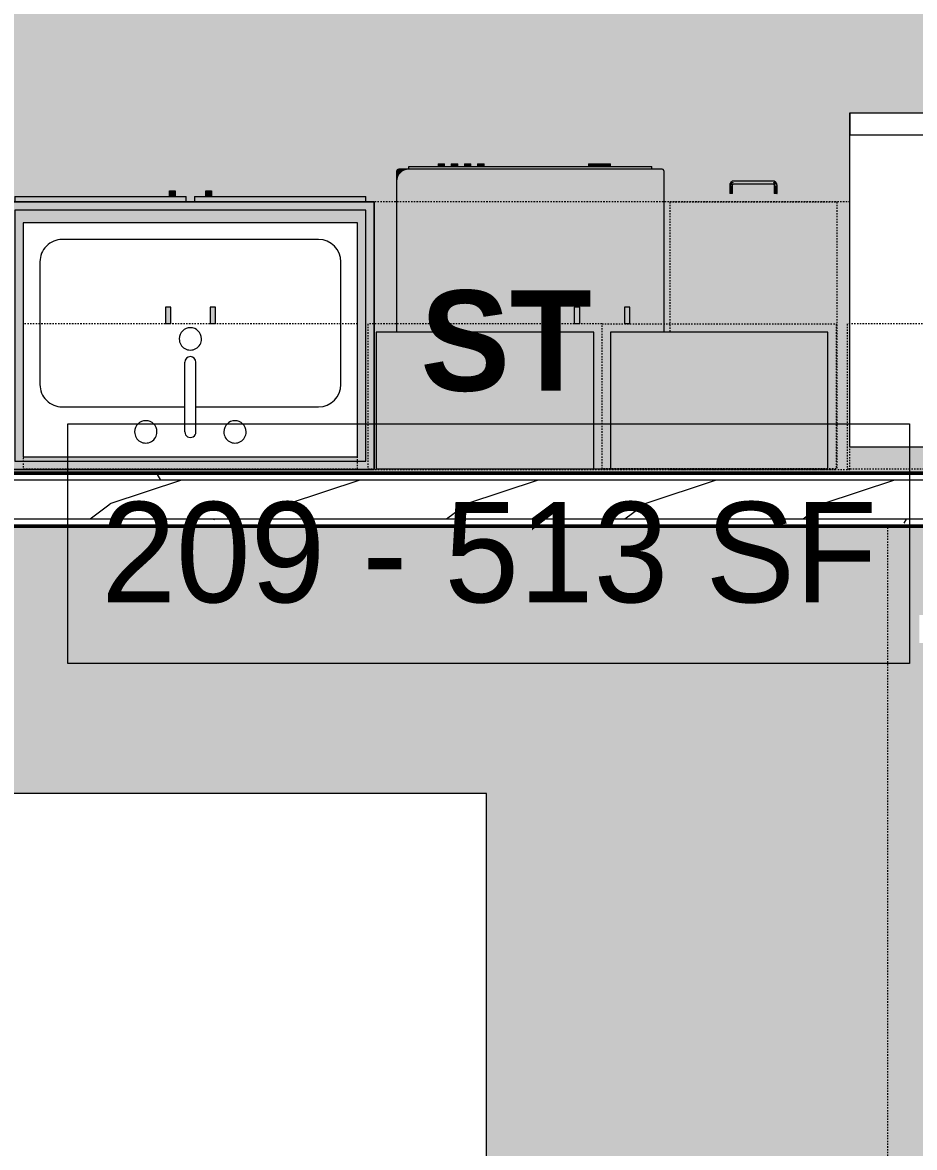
# Model space of a CAD drawing. Header units: inches. Extents: x -4218 to -1814, y 9706 to 12426.
# Drawn here: x -3296.9 to -3216.8, y 11858.3 to 11959.2 of the extents above; entities that cross this region are included whole.
import ezdxf

# ---------------------------------------------------------------- set-up
doc = ezdxf.new("R2010")
doc.units = ezdxf.units.IN
doc.header["$MEASUREMENT"] = 0
doc.linetypes.add('Dash', pattern=[0.25, 0.125, -0.125])
for name, color, linetype, lineweight in [('0-1', 7, 'Continuous', 5), ('0-2', 10, 'Continuous', 13), ('A-AREA-IDEN', 2, 'Continuous', 9), ('A-AREA-PATT-3', 7, 'Continuous', 9), ('A-WALL-2', 250, 'Continuous', 50), ('A-WALL-3', 10, 'Continuous', 13), ('A-WALL-PATT-1', 7, 'Continuous', 9), ('A-WALL-PATT-2', 55, 'Continuous', 9), ('I-FURN-1', 7, 'Continuous', 9), ('I-FURN-HDLN-1', 7, 'Dash', 9), ('P-SANR-FIXT-2', 7, 'Continuous', 9), ('Q-CASE', 31, 'Continuous', 9), ('Q-CASE-1', 9, 'Continuous', 9), ('Q-CASE-3', 7, 'Continuous', 9), ('Q-CASE-4', 7, 'Dash', 9), ('Q-CASE-HDLN-1', 7, 'Dash', 9), ('Q-CASE-HDLN-2', 31, 'Continuous', 9), ('Q-SPCQ-1', 7, 'Continuous', 9), ('Q-SPCQ-2', 55, 'Continuous', 9)]:
    doc.layers.add(name, color=color, linetype=linetype, lineweight=lineweight)
doc.styles.add('Century Gothic', font='ufonts.com_century-gothic.ttf', dxfattribs={"height": 9})
doc.styles.add('Century Gothic_B', font='GOTHICB.TTF', dxfattribs={"height": 9})
pattern_1 = [(0, (0, 0), (30.72, 7.68), [1.267, -21.773, 1.267, -21.773, -122.88]), (0, (0, 0), (30.72, 7.68), [-46.08, 1.267, -44.813, 1.267, -21.773, -53.76]), (0, (0, 0), (30.72, 7.68), [-115.2, 1.267, -14.093, 1.267, -37.133]), (120, (11.52, 3.84), (-22.011075, 22.7643004), [1.267, -21.773, 1.267, -21.773, -122.88]), (120, (11.52, 3.84), (-22.011075, 22.7643004), [-46.08, 1.267, -44.813, 1.267, -21.773, -53.76]), (120, (11.52, 3.84), (-22.011075, 22.7643004), [-115.2, 1.267, -14.093, 1.267, -37.133]), (240, (15.36, 19.2), (-8.708925, -30.4443004), [1.267, -21.773, 1.267, -21.773, -122.88]), (240, (15.36, 19.2), (-8.708925, -30.4443004), [-46.08, 1.267, -44.813, 1.267, -21.773, -53.76]), (240, (15.36, 19.2), (-8.708925, -30.4443004), [-115.2, 1.267, -14.093, 1.267, -37.133])]

# ---------------------------------------------------------------- blocks, each defined once
blk = doc.blocks.new('Refrigerator_-_Side-by-Side_6047 - 36_ X 30_-1372843-FLOOR PLAN - 2ND FLOOR')
at = {"layer": 'Q-SPCQ-1'}
for p, q in [((-17.88, 15.58), (17.87, 15.58)), ((-17.88, -14.42), (-17.88, 15.58)), ((-17.88, 15.58), (-3.13, 15.58)), ((-17.88, 15.58), (-17.88, 13.58)), ((-3.13, 13.58), (-3.13, 15.58)), ((-2.63, 15.58), (17.87, 15.58)), ((-2.63, 15.58), (-2.63, 13.58)), ((17.87, 15.58), (17.87, -14.42)), ((17.87, 13.58), (17.87, 15.58)), ((-3.13, 13.58), (-17.88, 13.58)), ((17.87, 13.58), (-2.63, 13.58)), ((17.87, -14.42), (-17.88, -14.42))]:
    blk.add_line(p, q, dxfattribs=at)
blk = doc.blocks.new('OD_CW_Countertop - OD_CW_Countertop-2380623-FLOOR PLAN - 2ND FLOOR')
at = {"layer": 'Q-CASE-HDLN-1'}
for p, q in [((113.84, 24), (0.74, 24)), ((0.74, 24), (0.74, 22)), ((0.74, 0), (99.78, 0))]:
    blk.add_line(p, q, dxfattribs=at)
blk = doc.blocks.new('Sink Kitchen-Single - 30_ x 21_-366345-FLOOR PLAN - 2ND FLOOR')
at = {"layer": 'P-SANR-FIXT-2'}
for p, q in [((15.62, 10.59), (-14.38, 10.59)), ((-14.38, 10.59), (-14.38, -10.41)), ((15.62, -10.41), (15.62, 10.59)), ((0.12, 8.34), (0.12, 2.09)), ((1.12, 8.34), (1.12, 2.09)), ((0.12, 6.09), (-10.88, 6.09)), ((12.12, 6.09), (1.12, 6.09)), ((-12.88, 4.09), (-12.88, -6.91)), ((14.12, -6.91), (14.12, 4.09)), ((-10.88, -8.91), (12.12, -8.91)), ((-14.38, -10.41), (15.62, -10.41))]:
    blk.add_line(p, q, dxfattribs=at)
for centre, radius, start, end in [((-3.38, 8.34), 1, 360, 180), ((4.62, 8.34), 1, 360, 180), ((-3.38, 8.34), 1, 180, 0), ((0.62, 8.34), 0.5, 360, 180), ((4.62, 8.34), 1, 180, 360), ((-10.88, 4.09), 2, 90, 180), ((12.12, 4.09), 2, 360, 90), ((0.62, 2.09), 0.5, 180, 0), ((0.62, 0), 1, 360, 180), ((0.62, 0), 1, 180, 0), ((-10.88, -6.91), 2, 180, 270), ((12.12, -6.91), 2, 270, 0)]:
    blk.add_arc(centre, radius, start, end, dxfattribs=at)
blk = doc.blocks.new('Dishwasher_15404 - 34_ counter-V79-FLOOR PLAN - 2ND FLOOR')
at = {"layer": 'Q-SPCQ-2'}
h = blk.add_hatch(color=256, dxfattribs=at)
h.paths.add_polyline_path([(26.87, 0.2), (26.84, 23.21), (26.68, 23.53), (26.56, 23.69), (26.3, 23.87), (26.08, 23.96), (25.8, 24), (12.25, 24), (12.25, 6.33), (0, 6.33), (0, 4.83), (12.25, 4.83), (12.25, 0), (26.68, 0), (26.87, 0.15)], flags=0)
h.paths.add_polyline_path([(14.5, 8.07), (14.5, 7.58), (13, 7.58), (13, 8.07), (14, 8.07)], flags=0)
h.paths.add_polyline_path([(14.5, 3.09), (13, 3.09), (13, 3.58), (14.5, 3.58)], flags=0)
for points in [[(26.87, 23.8), (26.82, 23.94), (26.59, 24), (26.08, 23.96), (26.34, 23.86), (26.56, 23.69), (26.73, 23.46), (26.84, 23.21), (26.87, 22.93), (26.87, 23.46)], [(27.12, 1.32), (27.12, 22.91), (26.87, 22.91), (26.87, 1.09), (27.12, 1.09)], [(27.37, 19.69), (27.37, 20.28), (27.12, 20.28), (27.12, 19.69)], [(27.37, 18.51), (27.37, 19.1), (27.12, 19.1), (27.12, 18.51)], [(27.37, 17.33), (27.37, 17.92), (27.12, 17.92), (27.12, 17.33)], [(27.37, 16.74), (27.12, 16.74), (27.12, 16.15), (27.37, 16.15)], [(27.37, 5.81), (27.37, 6.79), (27.12, 6.76), (27.12, 5.81)], [(27.37, 5.11), (27.37, 5.81), (27.12, 5.81), (27.12, 4.82), (27.37, 4.86), (27.37, 4.96)]]:
    blk.add_hatch(color=256, dxfattribs=at).paths.add_polyline_path(points, flags=0)
at = {"layer": 'Q-SPCQ-1'}
for p, q in [((25.8, 24), (12.25, 24)), ((26.68, 24), (25.8, 24)), ((26.87, 22.93), (26.87, 23.8)), ((26.87, 0.2), (26.87, 22.93)), ((26.87, 22.91), (27.12, 22.91)), ((27.12, 22.91), (27.12, 1.09)), ((27.37, 20.28), (27.12, 20.28)), ((27.37, 20.28), (27.37, 19.69)), ((27.12, 19.69), (27.37, 19.69)), ((27.37, 19.1), (27.12, 19.1)), ((27.12, 18.51), (27.37, 18.51)), ((27.37, 19.1), (27.37, 18.51)), ((27.37, 17.92), (27.12, 17.92)), ((27.12, 17.33), (27.37, 17.33)), ((27.37, 17.92), (27.37, 17.33)), ((27.37, 16.74), (27.12, 16.74)), ((27.12, 16.15), (27.37, 16.15)), ((27.37, 16.74), (27.37, 16.15)), ((0, 6.33), (0, 4.83)), ((27.37, 6.79), (27.12, 6.79)), ((27.37, 6.79), (27.37, 5.81)), ((27.37, 5.81), (27.37, 4.82)), ((27.12, 4.82), (27.37, 4.82)), ((26.87, 1.09), (27.12, 1.09)), ((12.25, 0), (26.68, 0))]:
    blk.add_line(p, q, dxfattribs=at)
for centre, radius, start, end in [((25.8, 22.93), 1.07, 360, 90), ((26.68, 23.8), 0.197, 0, 90), ((26.68, 0.2), 0.197, 270, 360), ((26.68, 0.2), 0.197, 270, 345)]:
    blk.add_arc(centre, radius, start, end, dxfattribs=at)
blk = doc.blocks.new('Bed-Standard - Queen 60_ x 79_-1242961-FLOOR PLAN - 2ND FLOOR')
at = {"layer": 'I-FURN-1'}
for p, q in [((40.69, -41.3), (40.69, 37.7)), ((-19.31, -41.3), (40.69, -41.3))]:
    blk.add_line(p, q, dxfattribs=at)
at = {"layer": 'I-FURN-HDLN-1'}
blk.add_line((-55.31, -77.3), (64.69, -77.3), dxfattribs=at)
blk = doc.blocks.new('Vanity Cabinet-Double Door - 33_-V82-FLOOR PLAN - 2ND FLOOR')
at = {"layer": 'Q-CASE-1'}
for points in [[(-15.76, -24), (-15.01, -23.25), (-15.01, -0.75), (-15.76, 0), (-15.76, -23.74)], [(16.49, -0.75), (17.24, 0), (-15.76, 0), (-15.01, -0.75), (1.77, -0.75)], [(17.24, -24), (17.24, 0), (16.49, -0.75), (16.49, -23.25)], [(16.49, -24), (17.24, -24), (16.49, -23.25), (-15.01, -23.25), (-15.76, -24), (1.77, -24)], [(0.36, -24.5), (0.36, -24), (-15.01, -24), (-15.01, -24.5)], [(1.77, -24.5), (16.49, -24.5), (16.49, -24), (1.11, -24), (1.11, -24.5)], [(-1.14, -25), (-0.64, -25), (-0.64, -24.5), (-1.14, -24.5)], [(2.61, -25), (2.61, -24.5), (2.11, -24.5), (2.11, -25)]]:
    blk.add_hatch(color=256, dxfattribs=at).paths.add_polyline_path(points, flags=0)
h = blk.add_hatch(color=256, dxfattribs=at)
h.paths.add_polyline_path([(1.77, -23.25), (16.49, -23.25), (16.49, -0.75), (-15.01, -0.75), (-15.01, -23.25), (-14.26, -23.25)], flags=0)
h.paths.add_polyline_path([(1.77, -22.13), (-14.26, -22.13), (-14.26, -1.13), (15.74, -1.13), (15.74, -22.13)], flags=0)
at = {"layer": 'Q-CASE-3'}
for p, q in [((-15.76, -24), (-15.76, 0)), ((-15.76, 0), (17.24, 0)), ((-15.76, 0), (-15.76, -24)), ((17.24, 0), (-15.76, 0)), ((17.24, 0), (17.24, -24)), ((17.24, -24), (17.24, 0)), ((-15.01, -0.75), (-15.01, -23.25)), ((16.49, -0.75), (-15.01, -0.75)), ((16.49, -23.25), (16.49, -0.75)), ((17.24, -24), (-15.76, -24)), ((-15.76, -24), (17.24, -24)), ((-15.01, -23.25), (16.49, -23.25)), ((-15.01, -24), (-15.01, -24.5)), ((0.36, -24.5), (0.36, -24)), ((1.11, -24), (1.11, -24.5)), ((16.49, -24.5), (16.49, -24)), ((0.36, -24.5), (-15.01, -24.5)), ((-1.14, -25), (-1.14, -24.5)), ((-0.64, -25), (-1.14, -25)), ((-0.64, -24.5), (-0.64, -25)), ((16.49, -24.5), (1.11, -24.5)), ((2.11, -25), (2.11, -24.5)), ((2.61, -25), (2.11, -25)), ((2.61, -24.5), (2.61, -25))]:
    blk.add_line(p, q, dxfattribs=at)
blk = doc.blocks.new('Drawer_Base_Cabinet_3_drawer_12205 - 15_-2349396-FLOOR PLAN - 2ND FLOOR')
at = {"layer": 'Q-CASE'}
for points in [[(-1.29, -25.5), (-1.14, -25.5), (-1.17, -24.75), (-1.38, -24.75), (-1.35, -25.5), (-1.32, -25.5)], [(2.73, -25.5), (2.86, -25.5), (2.83, -24.75), (2.62, -24.75), (2.65, -25.5), (2.71, -25.5)], [(-1.01, -25.81), (-1.05, -25.69), (-1.32, -25.5), (-1.26, -25.77), (-1.18, -25.78)], [(2.14, -25.87), (2.49, -25.84), (2.49, -25.62), (-1.01, -25.66), (-1.01, -25.87), (1.62, -25.87)], [(2.49, -25.81), (2.76, -25.75), (2.77, -25.5), (2.68, -25.53), (2.49, -25.78)]]:
    blk.add_hatch(color=256, dxfattribs=at).paths.add_polyline_path(points, flags=0)
at = {"layer": 'Q-CASE-HDLN-1'}
for p, q in [((8.24, 0), (-6.76, 0)), ((-6.76, -24), (-6.76, 0)), ((8.24, -0.06), (8.24, 0)), ((8.24, -24), (8.24, -12.31)), ((8.24, -24), (-6.76, -24))]:
    blk.add_line(p, q, dxfattribs=at)
at = {"layer": 'Q-CASE-HDLN-2'}
for p, q in [((-1.39, -24.75), (-1.39, -25.5)), ((-1.39, -24.75), (-1.38, -24.75)), ((-1.38, -24.75), (-1.39, -24.75)), ((-1.39, -24.75), (-1.39, -25.5)), ((-1.39, -24.75), (-1.38, -24.75)), ((-1.38, -24.75), (-1.39, -24.75)), ((-1.39, -24.75), (-1.39, -25.5)), ((-1.39, -24.75), (-1.14, -24.75)), ((-1.38, -24.75), (-1.39, -24.75)), ((-1.14, -25.5), (-1.14, -24.75)), ((-1.14, -24.75), (-1.14, -24.75)), ((-1.14, -24.75), (-1.14, -24.75)), ((-1.14, -25.5), (-1.14, -24.75)), ((-1.14, -24.75), (-1.14, -24.75)), ((-1.14, -24.75), (-1.14, -24.75)), ((-1.14, -25.5), (-1.14, -24.75)), ((-1.14, -24.75), (-1.14, -24.75)), ((2.61, -24.75), (2.61, -25.5)), ((2.62, -24.75), (2.61, -24.75)), ((2.61, -24.75), (2.62, -24.75)), ((2.61, -24.75), (2.61, -25.5)), ((2.62, -24.75), (2.61, -24.75)), ((2.61, -24.75), (2.62, -24.75)), ((2.61, -24.75), (2.61, -25.5)), ((2.62, -24.75), (2.61, -24.75)), ((2.61, -24.75), (2.86, -24.75)), ((2.86, -25.5), (2.86, -24.75)), ((2.86, -24.75), (2.86, -24.75)), ((2.86, -24.75), (2.86, -24.75)), ((2.86, -25.5), (2.86, -24.75)), ((2.86, -24.75), (2.86, -24.75)), ((2.86, -24.75), (2.86, -24.75)), ((2.86, -25.5), (2.86, -24.75)), ((2.86, -24.75), (2.86, -24.75)), ((2.49, -25.62), (-1.01, -25.62)), ((-1.01, -25.87), (2.49, -25.87))]:
    blk.add_line(p, q, dxfattribs=at)
at = {"layer": 'Q-CASE-HDLN-2', "flags": 128}
for points in [[(-1.39, -25.5), (-1.39, -25.51), (-1.39, -25.53), (-1.38, -25.54), (-1.38, -25.56), (-1.38, -25.57), (-1.38, -25.59), (-1.37, -25.6), (-1.37, -25.62), (-1.36, -25.63), (-1.36, -25.65), (-1.35, -25.66), (-1.34, -25.67), (-1.34, -25.69), (-1.33, -25.7), (-1.32, -25.71), (-1.31, -25.72), (-1.3, -25.74), (-1.29, -25.75), (-1.28, -25.76)], [(-1.39, -25.5), (-1.39, -25.51), (-1.39, -25.53), (-1.38, -25.54), (-1.38, -25.56), (-1.38, -25.57), (-1.38, -25.59), (-1.37, -25.6), (-1.37, -25.62), (-1.36, -25.63), (-1.36, -25.65), (-1.35, -25.66), (-1.34, -25.67), (-1.34, -25.69), (-1.33, -25.7), (-1.32, -25.71), (-1.31, -25.72), (-1.3, -25.74), (-1.29, -25.75), (-1.28, -25.76)], [(-1.39, -25.5), (-1.39, -25.51), (-1.39, -25.53), (-1.38, -25.54), (-1.38, -25.56), (-1.38, -25.57), (-1.38, -25.59), (-1.37, -25.6), (-1.37, -25.62), (-1.36, -25.63), (-1.36, -25.65), (-1.35, -25.66), (-1.34, -25.67), (-1.34, -25.69), (-1.33, -25.7), (-1.32, -25.71), (-1.31, -25.72), (-1.3, -25.74), (-1.29, -25.75), (-1.28, -25.76), (-1.27, -25.77), (-1.26, -25.78), (-1.25, -25.79), (-1.24, -25.8), (-1.23, -25.81), (-1.21, -25.82), (-1.2, -25.82), (-1.19, -25.83), (-1.18, -25.84), (-1.16, -25.84), (-1.15, -25.85), (-1.13, -25.85), (-1.12, -25.86), (-1.11, -25.86), (-1.09, -25.87), (-1.08, -25.87), (-1.06, -25.87), (-1.05, -25.87), (-1.03, -25.87), (-1.02, -25.87), (-1.01, -25.87)], [(-1.26, -25.78), (-1.25, -25.79), (-1.24, -25.8), (-1.23, -25.81), (-1.21, -25.82), (-1.2, -25.82), (-1.19, -25.83), (-1.18, -25.84), (-1.16, -25.84), (-1.15, -25.85), (-1.13, -25.85), (-1.12, -25.86), (-1.11, -25.86), (-1.09, -25.87), (-1.08, -25.87), (-1.06, -25.87), (-1.05, -25.87), (-1.03, -25.87), (-1.02, -25.87), (-1.01, -25.87)], [(-1.26, -25.78), (-1.25, -25.79), (-1.24, -25.8), (-1.23, -25.81), (-1.21, -25.82), (-1.2, -25.82), (-1.19, -25.83), (-1.18, -25.84), (-1.16, -25.84), (-1.15, -25.85), (-1.13, -25.85), (-1.12, -25.86), (-1.11, -25.86), (-1.09, -25.87), (-1.08, -25.87), (-1.06, -25.87), (-1.05, -25.87), (-1.03, -25.87), (-1.02, -25.87), (-1.01, -25.87)], [(-1.01, -25.62), (-1.02, -25.62), (-1.02, -25.62), (-1.03, -25.62), (-1.03, -25.62), (-1.04, -25.62), (-1.04, -25.62), (-1.05, -25.62), (-1.05, -25.62), (-1.06, -25.62), (-1.06, -25.62), (-1.07, -25.61), (-1.07, -25.61), (-1.07, -25.61), (-1.08, -25.61), (-1.08, -25.6), (-1.09, -25.6), (-1.09, -25.6), (-1.09, -25.59), (-1.1, -25.59), (-1.1, -25.59), (-1.11, -25.58), (-1.11, -25.58), (-1.11, -25.58), (-1.11, -25.57), (-1.12, -25.57), (-1.12, -25.56), (-1.12, -25.56), (-1.12, -25.55), (-1.13, -25.55), (-1.13, -25.55), (-1.13, -25.54), (-1.13, -25.54), (-1.13, -25.53), (-1.13, -25.53), (-1.14, -25.52), (-1.14, -25.52), (-1.14, -25.51), (-1.14, -25.51), (-1.14, -25.5), (-1.14, -25.5)], [(-1.01, -25.62), (-1.02, -25.62), (-1.02, -25.62), (-1.03, -25.62), (-1.03, -25.62), (-1.04, -25.62), (-1.04, -25.62), (-1.05, -25.62), (-1.05, -25.62), (-1.06, -25.62), (-1.06, -25.62), (-1.07, -25.61), (-1.07, -25.61), (-1.07, -25.61), (-1.08, -25.61), (-1.08, -25.6), (-1.09, -25.6), (-1.09, -25.6), (-1.09, -25.59), (-1.1, -25.59), (-1.1, -25.59), (-1.11, -25.58), (-1.11, -25.58), (-1.11, -25.58), (-1.11, -25.57), (-1.12, -25.57), (-1.12, -25.56), (-1.12, -25.56), (-1.12, -25.55), (-1.13, -25.55), (-1.13, -25.55), (-1.13, -25.54), (-1.13, -25.54), (-1.13, -25.53), (-1.13, -25.53), (-1.14, -25.52), (-1.14, -25.52), (-1.14, -25.51), (-1.14, -25.51), (-1.14, -25.5), (-1.14, -25.5)], [(-1.01, -25.62), (-1.02, -25.62), (-1.02, -25.62), (-1.03, -25.62), (-1.03, -25.62), (-1.04, -25.62), (-1.04, -25.62), (-1.05, -25.62), (-1.05, -25.62), (-1.06, -25.62), (-1.06, -25.62), (-1.07, -25.61), (-1.07, -25.61), (-1.07, -25.61), (-1.08, -25.61), (-1.08, -25.6), (-1.09, -25.6), (-1.09, -25.6), (-1.09, -25.59), (-1.1, -25.59), (-1.1, -25.59), (-1.11, -25.58), (-1.11, -25.58), (-1.11, -25.58), (-1.11, -25.57), (-1.12, -25.57), (-1.12, -25.56), (-1.12, -25.56), (-1.12, -25.55), (-1.13, -25.55), (-1.13, -25.55), (-1.13, -25.54), (-1.13, -25.54), (-1.13, -25.53), (-1.13, -25.53), (-1.14, -25.52), (-1.14, -25.52), (-1.14, -25.51), (-1.14, -25.51), (-1.14, -25.5), (-1.14, -25.5)], [(2.61, -25.5), (2.61, -25.5), (2.61, -25.51), (2.61, -25.51), (2.61, -25.52), (2.61, -25.52), (2.61, -25.53), (2.61, -25.53), (2.61, -25.54), (2.6, -25.54), (2.6, -25.55), (2.6, -25.55), (2.6, -25.56), (2.6, -25.56), (2.59, -25.57), (2.59, -25.57), (2.59, -25.57), (2.58, -25.58), (2.58, -25.58), (2.58, -25.59), (2.57, -25.59), (2.57, -25.59), (2.57, -25.6), (2.56, -25.6), (2.56, -25.6), (2.56, -25.61), (2.55, -25.61), (2.55, -25.61), (2.54, -25.61), (2.54, -25.61), (2.53, -25.62), (2.53, -25.62), (2.52, -25.62), (2.52, -25.62), (2.51, -25.62), (2.51, -25.62), (2.5, -25.62), (2.5, -25.62), (2.49, -25.62), (2.49, -25.62)], [(2.61, -25.5), (2.61, -25.5), (2.61, -25.51), (2.61, -25.51), (2.61, -25.52), (2.61, -25.52), (2.61, -25.53), (2.61, -25.53), (2.61, -25.54), (2.6, -25.54), (2.6, -25.55), (2.6, -25.55), (2.6, -25.56), (2.6, -25.56), (2.59, -25.57), (2.59, -25.57), (2.59, -25.57), (2.58, -25.58), (2.58, -25.58), (2.58, -25.59), (2.57, -25.59), (2.57, -25.59), (2.57, -25.6), (2.56, -25.6), (2.56, -25.6), (2.56, -25.61), (2.55, -25.61), (2.55, -25.61), (2.54, -25.61), (2.54, -25.61), (2.53, -25.62), (2.53, -25.62), (2.52, -25.62), (2.52, -25.62), (2.51, -25.62), (2.51, -25.62), (2.5, -25.62), (2.5, -25.62), (2.49, -25.62), (2.49, -25.62)], [(2.49, -25.87), (2.5, -25.87), (2.52, -25.87), (2.53, -25.87), (2.55, -25.87), (2.56, -25.87), (2.58, -25.86), (2.59, -25.86), (2.61, -25.86), (2.62, -25.85), (2.63, -25.85), (2.65, -25.84), (2.66, -25.83), (2.67, -25.83), (2.69, -25.82), (2.7, -25.81), (2.71, -25.8), (2.72, -25.79), (2.73, -25.78), (2.75, -25.77), (2.76, -25.76), (2.77, -25.75), (2.78, -25.74), (2.79, -25.73), (2.79, -25.72), (2.8, -25.7), (2.81, -25.69), (2.82, -25.68), (2.83, -25.66), (2.83, -25.65), (2.84, -25.64), (2.84, -25.62), (2.85, -25.61), (2.85, -25.59), (2.85, -25.58), (2.86, -25.56), (2.86, -25.55), (2.86, -25.53), (2.86, -25.52), (2.86, -25.5), (2.86, -25.5)], [(2.61, -25.5), (2.61, -25.5), (2.61, -25.51), (2.61, -25.51), (2.61, -25.52), (2.61, -25.52), (2.61, -25.53), (2.61, -25.53), (2.61, -25.54), (2.6, -25.54), (2.6, -25.55), (2.6, -25.55), (2.6, -25.56), (2.6, -25.56), (2.59, -25.57), (2.59, -25.57), (2.59, -25.57), (2.58, -25.58), (2.58, -25.58), (2.58, -25.59), (2.57, -25.59), (2.57, -25.59), (2.57, -25.6), (2.56, -25.6), (2.56, -25.6), (2.56, -25.61), (2.55, -25.61), (2.55, -25.61), (2.54, -25.61), (2.54, -25.61), (2.53, -25.62), (2.53, -25.62), (2.52, -25.62), (2.52, -25.62), (2.51, -25.62), (2.51, -25.62), (2.5, -25.62), (2.5, -25.62), (2.49, -25.62), (2.49, -25.62), (2.49, -25.62)], [(2.49, -25.87), (2.5, -25.87), (2.52, -25.87), (2.53, -25.87), (2.55, -25.87), (2.56, -25.87), (2.58, -25.86), (2.59, -25.86), (2.61, -25.86), (2.62, -25.85), (2.63, -25.85), (2.65, -25.84), (2.66, -25.83), (2.67, -25.83), (2.69, -25.82), (2.7, -25.81), (2.71, -25.8), (2.72, -25.79), (2.73, -25.78), (2.75, -25.77)], [(2.49, -25.87), (2.5, -25.87), (2.52, -25.87), (2.53, -25.87), (2.55, -25.87), (2.56, -25.87), (2.58, -25.86), (2.59, -25.86), (2.61, -25.86), (2.62, -25.85), (2.63, -25.85), (2.65, -25.84), (2.66, -25.83), (2.67, -25.83), (2.69, -25.82), (2.7, -25.81), (2.71, -25.8), (2.72, -25.79), (2.73, -25.78), (2.75, -25.77)], [(2.77, -25.75), (2.78, -25.74), (2.79, -25.73), (2.79, -25.72), (2.8, -25.7), (2.81, -25.69), (2.82, -25.68), (2.83, -25.66), (2.83, -25.65), (2.84, -25.64), (2.84, -25.62), (2.85, -25.61), (2.85, -25.59), (2.85, -25.58), (2.86, -25.56), (2.86, -25.55), (2.86, -25.53), (2.86, -25.52), (2.86, -25.5), (2.86, -25.5)], [(2.77, -25.75), (2.78, -25.74), (2.79, -25.73), (2.79, -25.72), (2.8, -25.7), (2.81, -25.69), (2.82, -25.68), (2.83, -25.66), (2.83, -25.65), (2.84, -25.64), (2.84, -25.62), (2.85, -25.61), (2.85, -25.59), (2.85, -25.58), (2.86, -25.56), (2.86, -25.55), (2.86, -25.53), (2.86, -25.52), (2.86, -25.5), (2.86, -25.5)]]:
    blk.add_lwpolyline(points, dxfattribs=at)
blk = doc.blocks.new('300 Series Wall Hung Cabinet_302 - 18_ X 30_-2351528-FLOOR PLAN - 2ND FLOOR')
at = {"layer": 'Q-CASE-1'}
for points in [[(-1.76, -14.69), (-1.76, -13.19), (-2.25, -13.19), (-2.25, -14.69)], [(2.24, -14.69), (2.24, -13.19), (1.75, -13.19), (1.75, -14.69)]]:
    blk.add_hatch(color=256, dxfattribs=at).paths.add_polyline_path(points, flags=0)
at = {"layer": 'Q-CASE-3'}
for p, q in [((-2.25, -13.19), (-1.76, -13.19)), ((-2.25, -13.19), (-2.25, -14.69)), ((-1.76, -14.69), (-1.76, -13.19)), ((1.75, -13.19), (2.24, -13.19)), ((1.75, -13.19), (1.75, -14.69)), ((2.24, -14.69), (2.24, -13.19)), ((-2.25, -14.69), (-1.76, -14.69)), ((1.75, -14.69), (2.24, -14.69))]:
    blk.add_line(p, q, dxfattribs=at)
at = {"layer": 'Q-CASE-4'}
for p, q in [((15, -0.19), (-15, -0.19)), ((-15, -0.19), (-15, -13.19)), ((15, -13.19), (15, -0.19)), ((-15, -13.19), (15, -13.19))]:
    blk.add_line(p, q, dxfattribs=at)
blk = doc.blocks.new('300 Series Wall Hung Cabinet_302 - 18_ x 36_-2362919-FLOOR PLAN - 2ND FLOOR')
at = {"layer": 'Q-CASE-1'}
for points in [[(-1.76, -14.69), (-1.76, -13.19), (-2.25, -13.19), (-2.25, -14.69)], [(2.24, -14.69), (2.24, -13.19), (1.75, -13.19), (1.75, -14.69)]]:
    blk.add_hatch(color=256, dxfattribs=at).paths.add_polyline_path(points, flags=0)
at = {"layer": 'Q-CASE-3'}
for p, q in [((-2.25, -13.19), (-1.76, -13.19)), ((-2.25, -13.19), (-2.25, -14.69)), ((-1.76, -14.69), (-1.76, -13.19)), ((1.75, -13.19), (2.24, -13.19)), ((1.75, -13.19), (1.75, -14.69)), ((2.24, -14.69), (2.24, -13.19)), ((-2.25, -14.69), (-1.76, -14.69)), ((1.75, -14.69), (2.24, -14.69))]:
    blk.add_line(p, q, dxfattribs=at)
at = {"layer": 'Q-CASE-4'}
for p, q in [((18, -0.19), (-18, -0.19)), ((-18, -0.19), (-18, -13.19)), ((18, -13.19), (18, -0.19)), ((-18, -13.19), (18, -13.19))]:
    blk.add_line(p, q, dxfattribs=at)
blk = doc.blocks.new('300 Series Wall Hung Cabinet_301 - 21_-2351527-FLOOR PLAN - 2ND FLOOR')
at = {"layer": 'Q-CASE-1'}
for points in [[(9.75, -0.19), (-9.75, -0.19), (-9.75, -12.44), (9.75, -12.44), (9.75, -8.39)], [(-8.01, -13.19), (-8.5, -13.19), (-8.5, -14.69), (-8.01, -14.69)]]:
    blk.add_hatch(color=256, dxfattribs=at).paths.add_polyline_path(points, flags=0)
at = {"layer": 'Q-CASE-3'}
for p, q in [((9.75, -0.19), (-9.75, -0.19)), ((-9.75, -0.19), (-9.75, -12.44)), ((9.75, -12.44), (9.75, -0.19)), ((-9.75, -12.44), (9.75, -12.44)), ((-8.5, -13.19), (-8.01, -13.19)), ((-8.5, -13.19), (-8.5, -14.69)), ((-8.01, -14.69), (-8.01, -13.19)), ((-8.5, -14.69), (-8.01, -14.69))]:
    blk.add_line(p, q, dxfattribs=at)
at = {"layer": 'Q-CASE-4'}
for p, q in [((10.5, -0.19), (-10.5, -0.19)), ((-10.5, -0.19), (-10.5, -13.19)), ((10.5, -13.19), (10.5, -0.19)), ((-10.5, -13.19), (10.5, -13.19))]:
    blk.add_line(p, q, dxfattribs=at)
blk = doc.blocks.new('300 Series Wall Hung Cabinet_301 - 21_-2351003-FLOOR PLAN - 2ND FLOOR')
at = {"layer": 'Q-CASE-1'}
for points in [[(-8.5, 13.19), (-8.01, 13.19), (-8.01, 14.69), (-8.5, 14.69)], [(-9.75, 0.19), (9.75, 0.19), (9.75, 12.44), (-9.75, 12.44), (-9.75, 8.39)]]:
    blk.add_hatch(color=256, dxfattribs=at).paths.add_polyline_path(points, flags=0)
at = {"layer": 'Q-CASE-3'}
for p, q in [((-8.01, 14.69), (-8.5, 14.69)), ((-8.5, 14.69), (-8.5, 13.19)), ((-8.01, 13.19), (-8.01, 14.69)), ((-8.01, 13.19), (-8.5, 13.19)), ((9.75, 12.44), (-9.75, 12.44)), ((-9.75, 12.44), (-9.75, 0.19)), ((9.75, 0.19), (9.75, 12.44)), ((-9.75, 0.19), (9.75, 0.19))]:
    blk.add_line(p, q, dxfattribs=at)
at = {"layer": 'Q-CASE-4'}
for p, q in [((-10.5, 0.19), (-10.5, 13.19)), ((-10.5, 13.19), (10.5, 13.19)), ((10.5, 13.19), (10.5, 0.19)), ((10.5, 0.19), (-10.5, 0.19))]:
    blk.add_line(p, q, dxfattribs=at)
blk = doc.blocks.new('CTR - 1st Phase - Unit Layouts_rvt-1-FLOOR PLAN - 2ND FLOOR')
at = {"layer": 'A-WALL-PATT-1'}
h = blk.add_hatch(dxfattribs=at)
h.set_pattern_fill('FP_1', color=256, style=0, pattern_type=2)
h.set_pattern_definition(pattern_1)
h.paths.add_polyline_path([(-3194.02, 11918.12), (-3186.87, 11918.12), (-3186.87, 11918.75), (-3335.72, 11918.75), (-3335.72, 11918.12), (-3222.62, 11918.12)], flags=0)
h = blk.add_hatch(dxfattribs=at)
h.set_pattern_fill('FP_1', color=256, style=0, pattern_type=2)
h.set_pattern_definition(pattern_1)
h.paths.add_polyline_path([(-3335.72, 11914), (-3215.02, 11914), (-3215.02, 11914.62), (-3335.72, 11914.61)], flags=0)
h.paths.add_polyline_path([(-3211.52, 11914), (-3186.87, 11914), (-3186.88, 11914.62), (-3211.52, 11914.62)], flags=0)
at = {"layer": 'A-WALL-PATT-2'}
h = blk.add_hatch(dxfattribs=at)
h.set_pattern_fill('FP_2', color=256, style=0, pattern_type=2)
h.set_pattern_definition([(216.87, (6.397, 15.994), (47.98094286, 31.9870857), [7.997, -71.971]), (206.565, (15.994, 11.196), (-15.993714, -15.9941327), [17.881, -17.881]), (198.435, (15.994, 3.199), (-31.9867405, -15.9938803), [10.115, -40.461])])
h.paths.add_polyline_path([(-3211.52, 11914.62), (-3186.25, 11914.62), (-3186.25, 11918.12), (-3336.97, 11918.12), (-3336.97, 11914.62), (-3215.02, 11914.62)], flags=0)
at = {"layer": 'A-WALL-2'}
for p, q in [((-3186.87, 11918.75), (-3336.97, 11918.75)), ((-3336.97, 11914), (-3215.65, 11914))]:
    blk.add_line(p, q, dxfattribs=at)
at = {"layer": 'A-WALL-3'}
for p, q in [((-3186.87, 11918.12), (-3336.97, 11918.12)), ((-3215.02, 11914.62), (-3336.97, 11914.62))]:
    blk.add_line(p, q, dxfattribs=at)
at = {"layer": '0-2'}
for name, p in [('Refrigerator_-_Side-by-Side_6047 - 36_ X 30_-1372843-FLOOR PLAN - 2ND FLOOR', (-3204.75, 11935.48)), ('300 Series Wall Hung Cabinet_301 - 21_-2351003-FLOOR PLAN - 2ND FLOOR', (-3234.37, 11918.93))]:
    blk.add_blockref(name, p, dxfattribs=at)
for name, p, rotation in [('Dishwasher_15404 - 34_ counter-V79-FLOOR PLAN - 2ND FLOOR', (-3239.3, 11919.12), 90.00000000003449), ('Vanity Cabinet-Double Door - 33_-V82-FLOOR PLAN - 2ND FLOOR', (-3281.06, 11919.06), 180), ('Drawer_Base_Cabinet_3_drawer_12205 - 15_-2349396-FLOOR PLAN - 2ND FLOOR', (-3230.56, 11919.06), 180), ('OD_CW_Countertop - OD_CW_Countertop-2380623-FLOOR PLAN - 2ND FLOOR', (-3221.89, 11943.06), 180), ('Sink Kitchen-Single - 30_ x 21_-366345-FLOOR PLAN - 2ND FLOOR', (-3281.18, 11930.78), 180), ('300 Series Wall Hung Cabinet_302 - 18_ X 30_-2351528-FLOOR PLAN - 2ND FLOOR', (-3281.8, 11918.93), 180), ('300 Series Wall Hung Cabinet_301 - 21_-2351527-FLOOR PLAN - 2ND FLOOR', (-3255.37, 11918.93), 180), ('300 Series Wall Hung Cabinet_302 - 18_ x 36_-2362919-FLOOR PLAN - 2ND FLOOR', (-3204.87, 11918.93), 180), ('Bed-Standard - Queen 60_ x 79_-1242961-FLOOR PLAN - 2ND FLOOR', (-3296.54, 11849.31), 90.00000000001609)]:
    blk.add_blockref(name, p, dxfattribs=dict(at, rotation=rotation))

msp = doc.modelspace()

# ---------------------------------------------------------------- hatches: boundary and pattern name
at = {"layer": 'A-AREA-PATT-3'}
h = msp.add_hatch(color=256, dxfattribs=at)
h.paths.add_polyline_path([(-3335.72374, 11725.9894), (-3288.22887, 11725.9894), (-3288.22887, 11733.71103), (-3288.1019, 11734.67544), (-3287.72965, 11735.57414), (-3287.13748, 11736.34586), (-3286.36576, 11736.93803), (-3285.46706, 11737.31028), (-3284.42634, 11737.43725), (-3283.11431, 11737.43725), (-3283.46202, 11740.46103), (-3284.65378, 11741.46103), (-3285.22054, 11742.46103), (-3285.48849, 11743.46103), (-3285.66549, 11744.46483), (-3285.75264, 11745.46103), (-3285.57833, 11747.45342), (-3285.0404, 11749.46103), (-3284.31246, 11751.46103), (-3283.37984, 11753.46103), (-3281.99241, 11755.46103), (-3280.99241, 11756.46103), (-3280.12638, 11756.96103), (-3278.75264, 11757.46103), (-3277.75264, 11757.46103), (-3276.37891, 11756.96103), (-3275.51288, 11756.46103), (-3274.51288, 11755.46103), (-3273.04327, 11753.28478), (-3272.19283, 11751.46103), (-3271.46489, 11749.46103), (-3270.90655, 11747.22013), (-3270.75264, 11745.46103), (-3270.92696, 11743.97055), (-3271.0168, 11743.46103), (-3271.28475, 11742.46103), (-3271.85151, 11741.46103), (-3273.04327, 11740.46103), (-3273.39098, 11737.43725), (-3272.00264, 11737.43725), (-3271.03823, 11737.31028), (-3270.13953, 11736.93803), (-3269.36781, 11736.34586), (-3268.77564, 11735.57414), (-3268.40339, 11734.67544), (-3268.27642, 11733.71103), (-3268.27642, 11725.9894), (-3209.12374, 11725.9894), (-3209.12374, 11789.2457), (-3215.64687, 11789.25497), (-3215.64687, 11793.9957), (-3204.37374, 11793.9957), (-3204.37374, 11743.9894), (-3179.12374, 11743.9894), (-3179.12374, 11742.0519), (-3178.49874, 11742.0519), (-3178.49874, 11739.9894), (-3143.74874, 11739.9894), (-3143.74874, 11742.0519), (-3143.12374, 11742.0519), (-3143.12374, 11743.9894), (-3140.12374, 11743.9894), (-3140.12374, 12076.8468), (-3144.35196, 12076.8468), (-3144.35196, 12081.5968), (-3140.12374, 12081.5968), (-3140.12374, 12109.7144), (-3142.32374, 12109.7144), (-3142.32374, 12087.4019), (-3170.19874, 12087.4019), (-3170.19874, 12109.7144), (-3175.64952, 12109.7144), (-3175.64952, 12081.5968), (-3174.35196, 12081.5968), (-3174.35196, 12076.8468), (-3180.39952, 12076.8468), (-3180.39952, 12109.7144), (-3304.22233, 12109.7144), (-3304.22233, 12108.4019), (-3308.97233, 12108.4019), (-3308.97233, 12109.7144), (-3335.72374, 12109.7144), (-3335.72374, 12077.7769), (-3308.97233, 12077.7769), (-3308.97233, 12078.4019), (-3304.22233, 12078.4019), (-3304.22233, 12073.0269), (-3335.72374, 12073.0269), (-3335.72374, 12072.43664), (-3323.47374, 12072.43664), (-3323.47374, 12052.93664), (-3335.72374, 12052.93664), (-3335.72374, 12051.43664), (-3323.47374, 12051.43664), (-3323.47374, 12031.93664), (-3335.72374, 12031.93664), (-3335.72374, 12030.43664), (-3323.47374, 12030.43664), (-3323.47374, 12010.93664), (-3335.72374, 12010.93664), (-3335.72374, 12009.43664), (-3323.47374, 12009.43664), (-3323.47374, 11989.93664), (-3335.72374, 11989.93664), (-3335.72374, 11989.5582), (-3312.34874, 11989.5582), (-3312.34874, 11959.5582), (-3320.1244, 11959.5582), (-3320.13822, 11959.1207), (-3321.11744, 11959.1207), (-3321.11744, 11959.5582), (-3321.23555, 11959.5582), (-3321.23555, 11959.1207), (-3335.72374, 11959.1207), (-3335.72374, 11958.3707), (-3323.47374, 11958.3707), (-3323.47374, 11944.8707), (-3335.72374, 11944.8707), (-3335.72374, 11944.1207), (-3322.72374, 11944.1207), (-3313.02183, 11934.41879), (-3311.9617, 11935.47893), (-3311.61632, 11935.13354), (-3312.67645, 11934.07341), (-3310.72374, 11932.1207), (-3310.72374, 11919.1207), (-3335.72374, 11919.1207), (-3335.72374, 11918.7457), (-3186.87374, 11918.7457), (-3186.87374, 11921.0582), (-3222.62374, 11921.0582), (-3222.62374, 11951.0582), (-3186.87374, 11951.0582), (-3186.87374, 11940.75673), (-3182.12374, 11940.75673), (-3182.12374, 11833.09756), (-3204.37374, 11833.09756), (-3204.37374, 11829.9957), (-3209.12374, 11829.9957), (-3209.12374, 11833.09756), (-3215.64687, 11833.09756), (-3215.64687, 11840.50673), (-3216.39687, 11840.50673), (-3216.39687, 11843.00673), (-3215.64687, 11843.00673), (-3215.64687, 11874.25673), (-3214.27187, 11874.25673), (-3214.27187, 11903.25673), (-3215.64687, 11903.25673), (-3215.64687, 11903.50673), (-3216.39687, 11903.50673), (-3216.39687, 11906.00673), (-3215.64687, 11906.00673), (-3215.64687, 11913.9957), (-3335.72374, 11913.9957), (-3335.72374, 11793.9957), (-3249.64687, 11793.9957), (-3249.64687, 11793.1207), (-3285.64687, 11793.1207), (-3285.64687, 11790.1207), (-3249.64687, 11790.1207), (-3249.64687, 11789.2457), (-3335.72374, 11789.2457), (-3335.72374, 11753.2457), (-3299.72374, 11753.2457), (-3299.72374, 11748.4957), (-3335.72374, 11748.4957), (-3335.72374, 11727.07157)], flags=0)
h.paths.add_polyline_path([(-3297.31257, 11727.4957), (-3297.77581, 11727.50633), (-3297.77581, 11751.4957), (-3298.02581, 11751.4957), (-3298.02581, 11769.4957), (-3297.77581, 11769.4957), (-3297.75452, 11772.4957), (-3296.52581, 11772.4957), (-3296.52581, 11769.4957), (-3296.27581, 11769.4957), (-3296.27581, 11754.22967), (-3296.09874, 11754.22967), (-3296.09874, 11752.72967), (-3296.27581, 11752.72967), (-3296.27581, 11751.4957), (-3296.52581, 11751.4957), (-3296.54711, 11727.4957), (-3297.15081, 11727.4957)], flags=0)
h.paths.add_polyline_path([(-3303.84874, 11728.68481), (-3304.47374, 11728.68481), (-3304.47374, 11730.4957), (-3299.72374, 11730.4957), (-3299.72374, 11728.68481), (-3302.09874, 11728.68481)], flags=0)
h.paths.add_polyline_path([(-3227.79203, 11728.85981), (-3242.01626, 11728.85981), (-3242.6633, 11728.94499), (-3243.26626, 11729.19474), (-3243.78402, 11729.59204), (-3244.18132, 11730.10981), (-3244.43107, 11730.71276), (-3244.51626, 11731.35981), (-3244.511, 11742.72256), (-3244.397, 11743.58851), (-3244.04735, 11744.43264), (-3243.49113, 11745.15751), (-3242.76626, 11745.71373), (-3241.92212, 11746.06338), (-3241.01626, 11746.18264), (-3228.15209, 11746.18264), (-3227.29258, 11746.06949), (-3226.49165, 11745.73773), (-3225.80388, 11745.20998), (-3225.27613, 11744.52221), (-3224.94437, 11743.72128), (-3224.83122, 11742.72256), (-3224.83122, 11731.35981), (-3224.9164, 11730.71276), (-3225.16615, 11730.10981), (-3225.56345, 11729.59204), (-3226.08122, 11729.19474), (-3226.68417, 11728.94499), (-3227.33122, 11728.85981)], flags=0)
h.paths.add_polyline_path([(-3143.74874, 11743.9894), (-3144.87374, 11743.9894), (-3144.87374, 11779.9894), (-3143.12374, 11779.9894), (-3143.12374, 11743.9894), (-3143.3739, 11743.9894)], flags=0)
h.paths.add_polyline_path([(-3201.63905, 11751.9957), (-3202.42581, 11751.9957), (-3202.42581, 11754.9957), (-3202.67581, 11754.9957), (-3202.67581, 11790.9957), (-3202.42581, 11790.9957), (-3202.40452, 11832.9957), (-3201.17581, 11832.9957), (-3201.17581, 11790.9957), (-3200.92581, 11790.9957), (-3200.92581, 11789.76172), (-3200.74874, 11789.76172), (-3200.74874, 11788.26172), (-3200.92581, 11788.26172), (-3200.92581, 11754.9957), (-3201.17581, 11754.9957), (-3201.19711, 11751.9957), (-3201.48831, 11751.9957)], flags=0)
h.paths.add_polyline_path([(-3201.07433, 11751.9957), (-3201.07433, 11753.4957), (-3200.74874, 11753.4957), (-3200.74874, 11751.9957), (-3200.92581, 11751.9957)], flags=0)
h.paths.add_polyline_path([(-3296.27581, 11770.9957), (-3296.42433, 11770.9957), (-3296.42433, 11772.4957), (-3296.09874, 11772.4957), (-3296.09874, 11770.9957)], flags=0)
h.paths.add_polyline_path([(-3329.09378, 11809.06386), (-3334.24899, 11809.06386), (-3334.24899, 11827.06386), (-3316.24899, 11827.06386), (-3316.24899, 11809.06386)], flags=0)
h.paths.add_polyline_path([(-3330.64039, 11829.9957), (-3334.24899, 11829.9957), (-3334.24899, 11889.9957), (-3255.24899, 11889.9957), (-3255.24899, 11829.9957), (-3329.09378, 11829.9957)], flags=0)
h.paths.add_polyline_path([(-3199.5625, 11837.84756), (-3186.87374, 11837.84756), (-3186.87374, 11913.9957), (-3210.89687, 11913.9957), (-3210.89687, 11906.00673), (-3210.14687, 11906.00673), (-3210.14687, 11903.50673), (-3210.89687, 11903.50673), (-3210.89687, 11903.25673), (-3212.89687, 11903.25673), (-3212.89687, 11872.25673), (-3214.27187, 11872.25673), (-3214.27187, 11843.25673), (-3210.89687, 11843.25673), (-3210.89687, 11843.00673), (-3210.14687, 11843.00673), (-3210.14687, 11840.50673), (-3210.89687, 11840.50673), (-3210.89687, 11837.84756), (-3201.00449, 11837.84756)], flags=0)
h.paths.add_polyline_path([(-3329.09378, 11892.9957), (-3334.24899, 11892.9957), (-3334.24899, 11910.9957), (-3316.24899, 11910.9957), (-3316.24899, 11892.9957), (-3325.92538, 11892.9957)], flags=0)
h.paths.add_polyline_path([(-3298.29573, 11919.0582), (-3298.29573, 11943.0582), (-3297.54573, 11943.0582), (-3297.54573, 11943.5582), (-3283.67073, 11943.5582), (-3283.67073, 11944.0582), (-3283.17073, 11944.0582), (-3283.17073, 11943.5582), (-3282.17073, 11943.5582), (-3282.17073, 11943.0582), (-3281.42073, 11943.0582), (-3281.42073, 11943.5582), (-3280.42073, 11943.5582), (-3280.42073, 11944.0582), (-3279.92073, 11944.0582), (-3279.92073, 11943.5582), (-3266.04573, 11943.5582), (-3266.04573, 11943.0582), (-3265.29573, 11943.0582), (-3265.29573, 11919.0582), (-3297.54573, 11919.0582)], flags=0)
h.paths.add_polyline_path([(-3227.79203, 11919.1207), (-3265.12374, 11919.1207), (-3265.12374, 11931.3707), (-3263.29573, 11931.3707), (-3263.27368, 11945.8521), (-3263.23808, 11945.93804), (-3263.09888, 11945.9957), (-3262.2028, 11946.01678), (-3262.2028, 11946.2457), (-3259.57963, 11946.2457), (-3259.57963, 11946.4957), (-3258.98908, 11946.4957), (-3258.98908, 11946.2457), (-3258.39853, 11946.2457), (-3258.39853, 11946.4957), (-3257.80797, 11946.4957), (-3257.80797, 11946.2457), (-3257.21742, 11946.2457), (-3257.21742, 11946.4957), (-3256.62687, 11946.4957), (-3256.62687, 11946.2457), (-3256.03632, 11946.2457), (-3256.03632, 11946.4957), (-3255.44577, 11946.4957), (-3255.44577, 11946.2457), (-3246.08828, 11946.2457), (-3246.05474, 11946.4957), (-3244.11978, 11946.4957), (-3244.11978, 11946.2457), (-3240.38868, 11946.2457), (-3240.38868, 11945.9957), (-3239.44164, 11945.98899), (-3239.29573, 11945.79885), (-3239.29573, 11931.3707), (-3224.62374, 11931.3707), (-3224.62374, 11919.1207)], flags=0)
h.paths.add_polyline_path([(-3308.97374, 11919.1207), (-3308.97374, 11921.0582), (-3310.04573, 11921.0582), (-3310.04573, 11943.0582), (-3310.54573, 11943.0582), (-3310.54573, 11943.60127), (-3310.32935, 11943.65052), (-3310.16351, 11943.72357), (-3309.88122, 11943.76118), (-3309.79573, 11943.8082), (-3307.91648, 11943.8082), (-3307.88412, 11944.5582), (-3307.85823, 11944.5582), (-3307.79573, 11944.82607), (-3307.54573, 11944.89658), (-3307.54573, 11944.9332), (-3304.04573, 11944.89658), (-3304.04573, 11944.8707), (-3303.77251, 11944.7782), (-3303.70735, 11944.5582), (-3303.67499, 11944.5582), (-3303.67499, 11943.8082), (-3301.67073, 11943.8082), (-3301.49146, 11943.73436), (-3301.2157, 11943.69689), (-3300.99439, 11943.60955), (-3300.92073, 11943.60127), (-3300.92073, 11943.0582), (-3301.54573, 11943.0582), (-3301.54573, 11931.3707), (-3298.47374, 11931.3707), (-3298.47374, 11919.1207)], flags=0)
h.paths.add_polyline_path([(-3299.72374, 11932.1207), (-3300.21218, 11932.1207), (-3300.21218, 11933.61995), (-3299.72374, 11933.61995), (-3299.72374, 11933.12115)], flags=0)
h.paths.add_polyline_path([(-3229.29573, 11943.8082), (-3229.41648, 11943.8082), (-3229.38412, 11944.5582), (-3229.32935, 11944.58746), (-3229.54573, 11944.71981), (-3229.54573, 11944.6832), (-3233.04573, 11944.71981), (-3233.07413, 11944.77558), (-3233.20735, 11944.5582), (-3233.17499, 11944.5582), (-3233.20735, 11943.8082), (-3233.41648, 11943.8082), (-3233.38412, 11944.5582), (-3233.35823, 11944.5582), (-3233.29573, 11944.82607), (-3233.04573, 11944.89658), (-3233.04573, 11944.9332), (-3229.54573, 11944.89658), (-3229.54573, 11944.8707), (-3229.27251, 11944.7782), (-3229.20735, 11944.5582), (-3229.17499, 11944.5582), (-3229.20735, 11943.8082), (-3229.26338, 11943.8082)], flags=0)
h.paths.add_polyline_path([(-3304.04573, 11943.8082), (-3303.91648, 11943.8082), (-3303.88412, 11944.5582), (-3303.82935, 11944.58746), (-3304.04573, 11944.71981), (-3304.04573, 11944.6832), (-3307.54573, 11944.71981), (-3307.57413, 11944.77558), (-3307.70735, 11944.5582), (-3307.67499, 11944.5582), (-3307.67499, 11943.8082), (-3307.54573, 11943.8082)], flags=0)
h.paths.add_polyline_path([(-3321.72329, 11956.63225), (-3322.72374, 11956.63225), (-3322.72374, 11957.1207), (-3321.22448, 11957.1207), (-3321.22448, 11956.63225)], flags=0)
h.paths.add_polyline_path([(-3225.04026, 11985.4642), (-3247.24874, 11985.4642), (-3247.24874, 12069.4642), (-3212.24874, 12069.4642), (-3212.24874, 12063.4642), (-3211.24874, 12063.4642), (-3211.24874, 11991.4642), (-3212.24874, 11991.4642), (-3212.24874, 11985.4642), (-3213.27187, 11985.4642)], flags=0)
h.paths.add_polyline_path([(-3153.24874, 11994.97447), (-3157.24874, 11994.97447), (-3157.24874, 12012.97447), (-3153.24874, 12012.97447), (-3153.24874, 12048.97447), (-3157.24874, 12048.97447), (-3157.24874, 12066.97447), (-3141.12374, 12066.97447), (-3141.12374, 11994.97447), (-3153.13895, 11994.97447)], flags=0)
h.paths.add_polyline_path([(-3310.22374, 12000.20762), (-3310.97374, 12000.23997), (-3310.97374, 12000.4491), (-3310.22374, 12000.41675), (-3310.18911, 12000.39086), (-3310.03624, 12000.57836), (-3310.09874, 12000.57836), (-3310.06213, 12004.07836), (-3310.03624, 12004.11299), (-3310.22374, 12004.26586), (-3310.22374, 12004.20762), (-3310.97374, 12004.23997), (-3310.97374, 12004.4491), (-3310.22374, 12004.41675), (-3310.22374, 12004.39086), (-3309.95857, 12004.34352), (-3309.88535, 12004.07836), (-3309.84874, 12004.07836), (-3309.88535, 12000.57836), (-3309.91124, 12000.57836), (-3309.97374, 12000.31049), (-3310.22374, 12000.23997), (-3310.22374, 12000.2201)], flags=0)
h.paths.add_polyline_path([(-3190.32106, 12000.4642), (-3196.24874, 12000.4642), (-3196.24874, 12060.4642), (-3166.24874, 12060.4642), (-3166.24874, 12000.4642), (-3189.37374, 12000.4642)], flags=0)
h.paths.add_polyline_path([(-3321.72329, 12007.6982), (-3322.72374, 12007.6982), (-3322.72374, 12008.18664), (-3321.22448, 12008.18664), (-3321.22448, 12007.6982)], flags=0)
h.paths.add_polyline_path([(-3321.22448, 12012.18664), (-3322.72374, 12012.18664), (-3322.72374, 12012.67509), (-3321.22448, 12012.67509)], flags=0)
h.paths.add_polyline_path([(-3310.22374, 12022.70762), (-3310.97374, 12022.73997), (-3310.97374, 12022.9491), (-3310.22374, 12022.91675), (-3310.18911, 12022.89086), (-3310.03624, 12023.07836), (-3310.09874, 12023.07836), (-3310.06213, 12026.57836), (-3310.03624, 12026.61299), (-3310.22374, 12026.76586), (-3310.22374, 12026.70762), (-3310.97374, 12026.73997), (-3310.97374, 12026.9491), (-3310.22374, 12026.91675), (-3310.22374, 12026.89086), (-3309.95857, 12026.84352), (-3309.88535, 12026.57836), (-3309.84874, 12026.57836), (-3309.88535, 12023.07836), (-3309.91124, 12023.07836), (-3309.97374, 12022.81049), (-3310.22374, 12022.73997), (-3310.22374, 12022.7201)], flags=0)
h.paths.add_polyline_path([(-3310.54999, 12043.70762), (-3310.97374, 12043.73997), (-3310.97374, 12043.9491), (-3310.22374, 12043.91675), (-3310.19447, 12043.86197), (-3310.06213, 12044.07836), (-3310.09874, 12044.07836), (-3310.06213, 12047.57836), (-3310.00635, 12047.60675), (-3310.22374, 12047.73997), (-3310.22374, 12047.70762), (-3310.97374, 12047.73997), (-3310.97374, 12047.9491), (-3310.22374, 12047.91675), (-3310.22374, 12047.89086), (-3309.95586, 12047.82836), (-3309.88535, 12047.57836), (-3309.84874, 12047.57836), (-3309.88535, 12044.07836), (-3309.91124, 12044.07836), (-3310.00374, 12043.80513), (-3310.22374, 12043.73997), (-3310.22374, 12043.70762), (-3310.31213, 12043.70762)], flags=0)
h.paths.add_polyline_path([(-3322.72374, 12049.6982), (-3322.72374, 12050.18664), (-3321.22448, 12050.18664), (-3321.22448, 12049.6982), (-3321.72329, 12049.6982)], flags=0)
h.paths.add_polyline_path([(-3321.72329, 12054.18664), (-3322.72374, 12054.18664), (-3322.72374, 12054.67509), (-3321.22448, 12054.67509), (-3321.22448, 12054.18664)], flags=0)
h.paths.add_polyline_path([(-3310.27636, 12063.20762), (-3310.97374, 12063.23997), (-3310.97374, 12063.4491), (-3310.22374, 12063.41675), (-3310.19447, 12063.36197), (-3310.06213, 12063.57836), (-3310.09874, 12063.57836), (-3310.06213, 12067.07836), (-3310.00635, 12067.10675), (-3310.22374, 12067.23997), (-3310.22374, 12067.20762), (-3310.97374, 12067.23997), (-3310.97374, 12067.4491), (-3310.22374, 12067.41675), (-3310.22374, 12067.39086), (-3309.95586, 12067.32836), (-3309.88535, 12067.07836), (-3309.84874, 12067.07836), (-3309.88535, 12063.57836), (-3309.91124, 12063.57836), (-3310.00374, 12063.30513), (-3310.22374, 12063.23997), (-3310.22374, 12063.20762)], flags=0)
h.paths.add_polyline_path([(-3327.63483, 12081.4019), (-3334.13483, 12081.4019), (-3334.13483, 12106.4019), (-3308.13483, 12106.4019), (-3308.13483, 12081.4019), (-3311.82479, 12081.4019)], flags=0)

# ---------------------------------------------------------------- linework, layer by layer
at = {"layer": 'A-AREA-IDEN', "flags": 128}
msp.add_lwpolyline([(-3292.7867, 11923.1587), (-3217.28119, 11923.1587), (-3217.28119, 11901.66263), (-3292.7867, 11901.66263)], close=True, dxfattribs=at)

# ---------------------------------------------------------------- block references
at = {"layer": '0-1'}
msp.add_blockref('CTR - 1st Phase - Unit Layouts_rvt-1-FLOOR PLAN - 2ND FLOOR', (0, 0), dxfattribs=at)

# ---------------------------------------------------------------- texts
at = {"layer": 'A-AREA-IDEN', "char_height": 9, "attachment_point": 1}
for s, insert, width, style in [('ST', (-3261.15678, 11935.12685), 14.544, 'Century Gothic_B'), ('209 - 513 SF', (-3289.7867, 11916.1587), 83.931, 'Century Gothic')]:
    msp.add_mtext(s, dxfattribs=dict(at, insert=insert, width=width, style=style))

doc.saveas('drawing.dxf')
